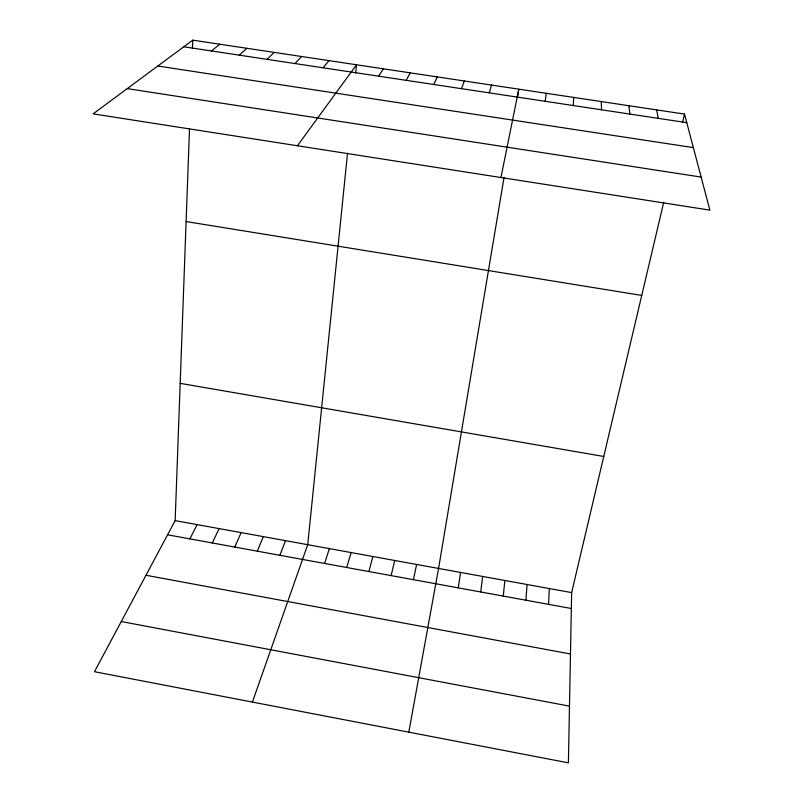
<?xml version="1.0" encoding="UTF-8"?>
<svg xmlns="http://www.w3.org/2000/svg" width="803" height="803" viewBox="0 0 803 803"><rect width="100%" height="100%" fill="white"/><g stroke="black" fill="none" stroke-linecap="round" stroke-linejoin="round"><path stroke-width="1.2" d="M663.72 202.236L571.646 592.604L568.394 762.85L94.473 671.71L175.154 520.625L189.518 128.57M192.449 48.551L192.76 40.15L684.507 114.086L709.872 210.135L93.128 113.865L192.76 40.15M573.332 105.544L573.663 97.414M548.59 604.358L549.312 588.549M525.905 600.212L527.039 584.504M503.28 596.087L504.836 580.479M347.528 153.232L307.72 544.685L252.403 702.073M355.669 73.173L356.522 64.772L297.421 145.755M545.227 101.308L546.191 93.289M480.716 591.962L482.683 576.454M458.222 587.856L460.601 572.449M504.003 177.664L438.579 568.444L408.807 732.155M517.413 97.575L518.818 89.173L500.952 177.523M413.425 579.676L416.616 564.459M682.53 122.498L684.507 114.086M391.121 575.61L394.715 560.484M368.888 571.545L372.883 556.519M489.308 92.867L491.536 85.068M346.705 567.5L351.102 552.564M324.593 563.465L329.381 548.62M461.494 88.671L464.345 80.983M279.886 555.295L285.466 540.65M257.291 551.179L263.284 536.625M234.767 547.064L241.161 532.6M433.781 84.496L437.254 76.907M212.313 542.958L219.099 528.595M189.92 538.873L197.096 524.6M406.167 80.33L410.253 72.852M378.645 76.175L383.342 68.807M323.067 67.793L328.989 60.637M295.012 63.557L301.557 56.511M267.058 59.342L274.214 52.396M239.204 55.136L246.963 48.3M211.45 50.95L219.811 44.215M183.797 46.785L686.776 122.658M157.789 66.027L693.36 147.622M127.235 88.621L701.139 177.082M186.115 221.548L641.738 295.424M180.183 383.352L603.756 456.475M175.154 520.625L571.646 592.604M167.586 534.798L571.345 608.513M145.975 575.259L570.471 653.983M121.263 621.542L569.478 706.138M656.653 109.891L658.259 118.362M628.89 105.725L629.853 114.076M601.236 101.559L601.547 109.8"/></g></svg>
